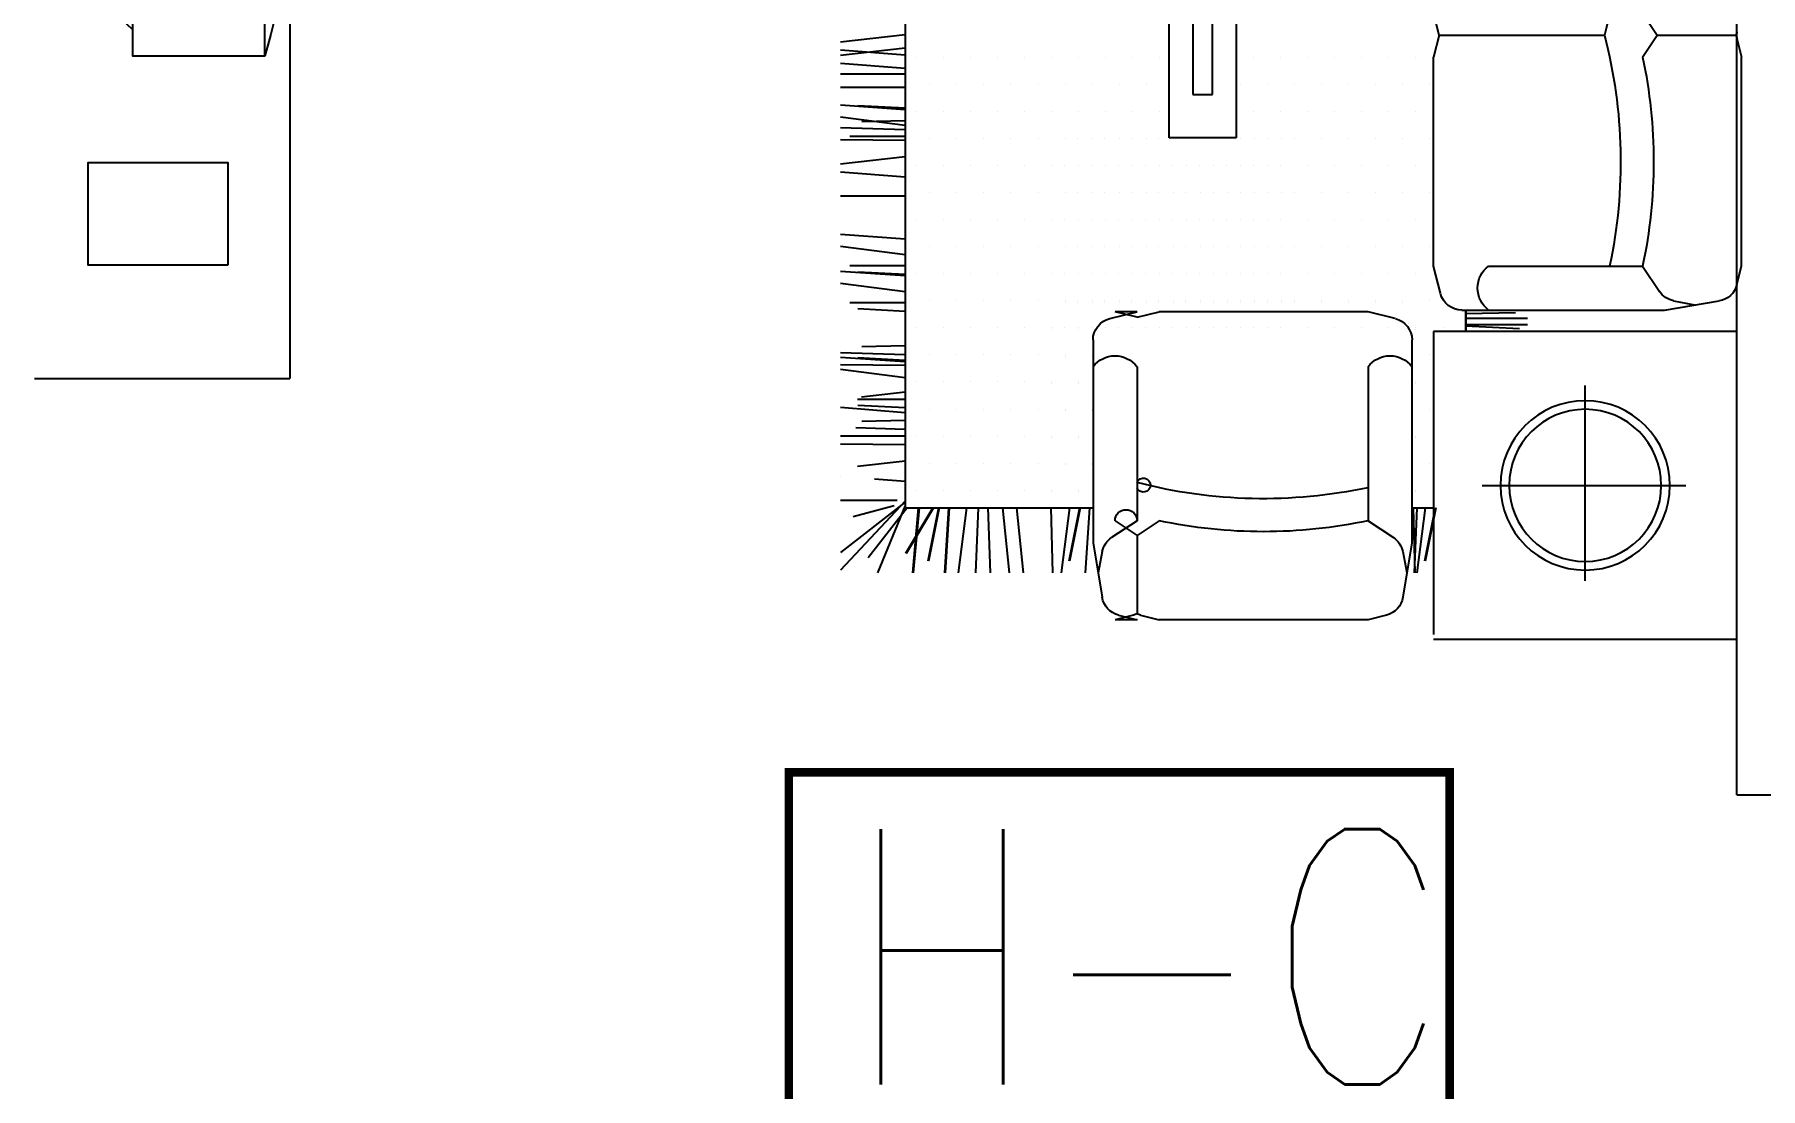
# Model space of a CAD drawing. Extents: x -355483 to -326583, y -641147 to -611949.
# Drawn here: x -348683 to -344627, y -617839 to -615362 of the extents above; entities that cross this region are included whole.
import ezdxf

# ---------------------------------------------------------------- set-up
doc = ezdxf.new("R2010")
doc.units = 0
doc.header["$LTSCALE"] = 1000
doc.header["$MEASUREMENT"] = 0
doc.layers.get('0').update_dxf_attribs({"linetype": 'CONTINUOUS'})
for name, color, linetype in [('JG', 8, 'CONTINUOUS'), ('JIAJU', 252, 'CONTINUOUS'), ('PL', 8, 'CONTINUOUS'), ('PUB_DIM', 3, 'CONTINUOUS'), ('PUB_TEXT', 7, 'CONTINUOUS'), ('WALL', 2, 'CONTINUOUS')]:
    doc.layers.add(name, color=color, linetype=linetype)
doc.layers.get('PUB_DIM').off()
doc.styles.add('_HZTXT', font='txt.shx', dxfattribs={"width": 0.8, "bigfont": 'hztxt.shx'})
doc.styles.add('DIM_FONT', font='ROMAND.shx', dxfattribs={"width": 0.7})

# ---------------------------------------------------------------- blocks, each defined once
blk = doc.blocks.new('A$C651D3A54')
at = {"layer": 'JG'}
for p, q in [((2029.2, 1965.2), (2046.4, 2117.8)), ((2060.3, 1965.2), (2077.5, 2117.8)), ((2077.3, 1965.2), (2065.3, 2117.8)), ((2108.4, 1965.2), (2096.3, 2117.8)), ((2121.7, 1965.2), (2121.7, 2117.8)), ((2152.8, 1965.2), (2152.8, 2117.8)), ((2205.3, 1965.2), (2194.7, 2117.8)), ((2242.5, 1965.2), (2223, 2117.8)), ((2252.9, 1965.2), (2247.9, 2117.8)), ((2278, 1965.2), (2276.3, 2117.8)), ((2315.8, 1965.2), (2333, 2117.8)), ((2363.9, 1965.2), (2351.8, 2117.8)), ((2408.3, 1965.2), (2408.3, 2117.8)), ((2509.3, 1965.2), (2498.7, 2117.8)), ((2546.5, 1965.2), (2527, 2117.8)), ((2596.1, 1965.2), (2585.5, 2117.8)), ((2633.4, 1965.2), (2613.8, 2117.8)), ((2781.7, 1965.2), (2776.7, 2117.8)), ((2798.2, 1965.2), (2787.5, 2117.8)), ((2806.9, 1965.2), (2805.1, 2117.8)), ((2835.4, 1965.2), (2815.9, 2117.8)), ((2917.4, 1965.2), (2905.4, 2117.8)), ((2972.8, 1965.2), (2972.8, 2117.8)), ((2993.4, 1965.2), (2991.6, 2117.8)), ((3067.2, 2117.8), (3067.2, 2117.8)), ((3123.6, 1984.7), (3123.6, 2117.8)), ((3125.1, 1965.2), (3287.9, 2117.8)), ((3128, 1965.2), (3246.2, 2117.8)), ((2202, 1965.2), (2196, 2076.7)), ((2268.6, 1965.2), (2268.6, 2095.7)), ((2572.6, 1965.2), (2572.6, 2095.7)), ((2592.8, 1965.2), (2586.8, 2076.7)), ((2659.4, 1965.2), (2659.4, 2095.7)), ((2679.6, 1965.2), (2673.7, 2076.7)), ((2794.8, 1965.2), (2788.8, 2076.7)), ((2886.1, 1965.2), (2886.1, 2077.2)), ((2906.3, 1965.2), (2900.4, 2076.7)), ((2957.3, 1965.2), (2953.4, 2081.4)), ((3031.1, 1965.2), (3043.8, 2077.2)), ((3136.5, 1991.7), (3162.1, 2087.7)), ((2231.6, 1965.2), (2233.9, 2067.2)), ((2760.4, 1965.2), (2762.8, 2067.2)), ((2869.3, 1965.2), (2881, 2068.4)), ((2935.9, 1965.2), (2938.3, 2067.2)), ((3079.2, 1965.2), (3073.5, 2037.5)), ((3136, 1965.2), (3293.6, 2030.6)), ((3141, 1960.9), (3258.9, 2052.5)), ((3141, 1900.9), (3248.4, 1964.5)), ((3141, 1899.3), (3248.4, 1962.8)), ((3141, 1934.6), (3293.6, 1948.6)), ((3141, 1932.9), (3293.6, 1947)), ((2082, 1939.5), (2082, 1939.5)), ((2145.6, 1907.7), (2145.6, 1907.7)), ((2209.2, 1939.5), (2209.2, 1939.5)), ((2272.8, 1907.7), (2272.8, 1907.7)), ((2336.4, 1939.5), (2336.4, 1939.5)), ((2400, 1907.7), (2400, 1907.7)), ((2463.6, 1939.5), (2463.6, 1939.5)), ((2527.2, 1907.7), (2527.2, 1907.7)), ((2590.8, 1939.5), (2590.8, 1939.5)), ((2654.4, 1907.7), (2654.4, 1907.7)), ((2718, 1939.5), (2718, 1939.5)), ((2781.6, 1907.7), (2781.6, 1907.7)), ((2845.2, 1939.5), (2845.2, 1939.5)), ((2908.8, 1907.7), (2908.8, 1907.7)), ((2972.4, 1939.5), (2972.4, 1939.5)), ((3036, 1907.7), (3036, 1907.7)), ((3099.6, 1939.5), (3099.6, 1939.5)), ((3141, 1887.3), (3266.4, 1911.9)), ((3141, 1885.7), (3266.4, 1910.3)), ((2082, 1875.9), (2082, 1875.9)), ((2209.2, 1875.9), (2209.2, 1875.9)), ((2336.4, 1875.9), (2336.4, 1875.9)), ((2463.6, 1875.9), (2463.6, 1875.9)), ((2590.8, 1875.9), (2590.8, 1875.9)), ((2718, 1875.9), (2718, 1875.9)), ((2845.2, 1875.9), (2845.2, 1875.9)), ((2972.4, 1875.9), (2972.4, 1875.9)), ((3099.6, 1875.9), (3099.6, 1875.9)), ((3141, 1863.6), (3293.6, 1873.4)), ((3141, 1862), (3293.6, 1871.7)), ((2145.6, 1844.1), (2145.6, 1844.1)), ((2272.8, 1844.1), (2272.8, 1844.1)), ((2400, 1844.1), (2400, 1844.1)), ((2527.2, 1844.1), (2527.2, 1844.1)), ((2654.4, 1844.1), (2654.4, 1844.1)), ((2781.6, 1844.1), (2781.6, 1844.1)), ((2908.8, 1844.1), (2908.8, 1844.1)), ((3036, 1844.1), (3036, 1844.1)), ((3141, 1821.4), (3293.6, 1840.8)), ((2082, 1812.3), (2082, 1812.3)), ((2209.2, 1812.3), (2209.2, 1812.3)), ((2336.4, 1812.3), (2336.4, 1812.3)), ((2463.6, 1812.3), (2463.6, 1812.3)), ((2590.8, 1812.3), (2590.8, 1812.3)), ((2718, 1812.3), (2718, 1812.3)), ((2845.2, 1812.3), (2845.2, 1812.3)), ((2972.4, 1812.3), (2972.4, 1812.3)), ((3099.6, 1812.3), (3099.6, 1812.3)), ((3141, 1794.3), (3293.6, 1800.6)), ((2082, 1748.7), (2082, 1748.7)), ((2145.6, 1780.5), (2145.6, 1780.5)), ((2209.2, 1748.7), (2209.2, 1748.7)), ((2272.8, 1780.5), (2272.8, 1780.5)), ((2336.4, 1748.7), (2336.4, 1748.7)), ((2400, 1780.5), (2400, 1780.5)), ((2463.6, 1748.7), (2463.6, 1748.7)), ((2527.2, 1780.5), (2527.2, 1780.5)), ((2590.8, 1748.7), (2590.8, 1748.7)), ((2654.4, 1780.5), (2654.4, 1780.5)), ((2718, 1748.7), (2718, 1748.7)), ((2781.6, 1780.5), (2781.6, 1780.5)), ((2845.2, 1748.7), (2845.2, 1748.7)), ((2908.8, 1780.5), (2908.8, 1780.5)), ((2972.4, 1748.7), (2972.4, 1748.7)), ((3036, 1780.5), (3036, 1780.5)), ((3099.6, 1748.7), (3099.6, 1748.7)), ((3141, 1771.6), (3293.6, 1765.9)), ((2145.6, 1716.9), (2145.6, 1716.9)), ((2272.8, 1716.9), (2272.8, 1716.9)), ((2400, 1716.9), (2400, 1716.9)), ((2527.2, 1716.9), (2527.2, 1716.9)), ((2654.4, 1716.9), (2654.4, 1716.9)), ((2781.6, 1716.9), (2781.6, 1716.9)), ((2908.8, 1716.9), (2908.8, 1716.9)), ((3036, 1716.9), (3036, 1716.9)), ((3141, 1736.9), (3293.6, 1721.3)), ((3141, 1703.6), (3293.6, 1688.6)), ((2082, 1685.1), (2082, 1685.1)), ((2209.2, 1685.1), (2209.2, 1685.1)), ((2336.4, 1685.1), (2336.4, 1685.1)), ((2463.6, 1685.1), (2463.6, 1685.1)), ((2590.8, 1685.1), (2590.8, 1685.1)), ((2718, 1685.1), (2718, 1685.1)), ((2845.2, 1685.1), (2845.2, 1685.1)), ((2972.4, 1685.1), (2972.4, 1685.1)), ((3099.6, 1685.1), (3099.6, 1685.1)), ((2145.6, 1653.3), (2145.6, 1653.3)), ((2272.8, 1653.3), (2272.8, 1653.3)), ((2400, 1653.3), (2400, 1653.3)), ((2527.2, 1653.3), (2527.2, 1653.3)), ((2654.4, 1653.3), (2654.4, 1653.3)), ((2781.6, 1653.3), (2781.6, 1653.3)), ((2908.8, 1653.3), (2908.8, 1653.3)), ((3036, 1653.3), (3036, 1653.3)), ((3141, 1623.1), (3293.6, 1619.5)), ((3141, 1623.1), (3293.6, 1619.5)), ((2082, 1621.5), (2082, 1621.5)), ((2145.6, 1589.7), (2145.6, 1589.7)), ((2209.2, 1621.5), (2209.2, 1621.5)), ((2272.8, 1589.7), (2272.8, 1589.7)), ((2336.4, 1621.5), (2336.4, 1621.5)), ((2336.4, 1591.9), (2336.4, 1591.9)), ((2400, 1589.7), (2400, 1589.7)), ((2463.6, 1621.5), (2463.6, 1621.5)), ((2463.6, 1591.9), (2463.6, 1591.9)), ((2527.2, 1589.7), (2527.2, 1589.7)), ((2590.8, 1621.5), (2590.8, 1621.5)), ((2590.8, 1591.9), (2590.8, 1591.9)), ((2654.4, 1589.7), (2654.4, 1589.7)), ((2657.4, 1589.7), (2657.4, 1589.7)), ((2718, 1621.5), (2718, 1621.5)), ((2718, 1591.9), (2718, 1591.9)), ((2721, 1621.5), (2721, 1621.5)), ((2781.6, 1589.7), (2781.6, 1589.7)), ((2784.6, 1589.7), (2784.6, 1589.7)), ((2845.2, 1621.5), (2845.2, 1621.5)), ((2848.2, 1621.5), (2848.2, 1621.5)), ((2908.8, 1589.7), (2908.8, 1589.7)), ((2911.8, 1589.7), (2911.8, 1589.7)), ((2972.4, 1621.5), (2972.4, 1621.5)), ((2975.4, 1621.5), (2975.4, 1621.5)), ((3036, 1589.7), (3036, 1589.7)), ((3039, 1589.7), (3039, 1589.7)), ((3099.6, 1621.5), (3099.6, 1621.5)), ((3102.6, 1621.5), (3102.6, 1621.5)), ((3141, 1579.3), (3293.6, 1598.6)), ((3141, 1579.3), (3293.6, 1598.6)), ((2082, 1557.9), (2082, 1557.9)), ((2209.2, 1557.9), (2209.2, 1557.9)), ((2272.8, 1560.1), (2272.8, 1560.1)), ((2336.4, 1557.9), (2336.4, 1557.9)), ((2400, 1560.1), (2400, 1560.1)), ((2463.6, 1557.9), (2463.6, 1557.9)), ((2527.2, 1560.1), (2527.2, 1560.1)), ((2590.8, 1557.9), (2590.8, 1557.9)), ((2654.4, 1560.1), (2654.4, 1560.1)), ((2657.4, 1560.1), (2657.4, 1560.1)), ((2718, 1557.9), (2718, 1557.9)), ((2721, 1557.9), (2721, 1557.9)), ((2845.2, 1557.9), (2845.2, 1557.9)), ((2848.2, 1557.9), (2848.2, 1557.9)), ((2972.4, 1557.9), (2972.4, 1557.9)), ((2975.4, 1557.9), (2975.4, 1557.9)), ((3099.6, 1557.9), (3099.6, 1557.9)), ((3102.6, 1557.9), (3102.6, 1557.9)), ((3141, 1556.2), (3266.4, 1580.8)), ((3141, 1554.6), (3266.4, 1579.2)), ((3141, 1532.5), (3293.6, 1542.3)), ((2145.6, 1526.1), (2145.6, 1526.1)), ((2272.8, 1526.1), (2272.8, 1526.1)), ((2336.4, 1528.3), (2336.4, 1528.3)), ((2400, 1526.1), (2400, 1526.1)), ((2463.6, 1528.3), (2463.6, 1528.3)), ((2527.2, 1526.1), (2527.2, 1526.1)), ((2590.8, 1528.3), (2590.8, 1528.3)), ((2654.4, 1526.1), (2654.4, 1526.1)), ((2657.4, 1526.1), (2657.4, 1526.1)), ((2718, 1528.3), (2718, 1528.3)), ((2746.5, 1524.1), (3223, 1524.1)), ((2781.6, 1526.1), (2781.6, 1526.1)), ((2784.6, 1526.1), (2784.6, 1526.1)), ((2908.8, 1526.1), (2908.8, 1526.1)), ((2911.8, 1526.1), (2911.8, 1526.1)), ((3036, 1526.1), (3036, 1526.1)), ((3039, 1526.1), (3039, 1526.1)), ((3223, 1524.1), (3351.4, 1502.7)), ((3244, 1502.4), (3293.5, 1512.3)), ((2082, 1494.3), (2082, 1494.3)), ((2145.6, 1462.5), (2145.6, 1462.5)), ((2209.2, 1494.3), (2209.2, 1494.3)), ((2272.8, 1496.5), (2272.8, 1496.5)), ((2272.8, 1462.5), (2272.8, 1462.5)), ((2336.4, 1494.3), (2336.4, 1494.3)), ((2336.4, 1464.7), (2336.4, 1464.7)), ((2400, 1496.5), (2400, 1496.5)), ((2400, 1462.5), (2400, 1462.5)), ((2463.6, 1494.3), (2463.6, 1494.3)), ((2463.6, 1464.7), (2463.6, 1464.7)), ((2527.2, 1496.5), (2527.2, 1496.5)), ((2527.2, 1462.5), (2527.2, 1462.5)), ((2590.8, 1494.3), (2590.8, 1494.3)), ((2590.8, 1464.7), (2590.8, 1464.7)), ((2654.4, 1496.5), (2654.4, 1496.5)), ((2654.4, 1462.5), (2654.4, 1462.5)), ((2657.4, 1496.5), (2657.4, 1496.5)), ((2657.4, 1462.5), (2657.4, 1462.5)), ((2696.3, 1484.9), (2680.3, 1420.7)), ((2680.3, 1420.7), (2680.3, 1472.4)), ((2693.2, 1420.7), (2680.3, 1472.4)), ((2718, 1494.3), (2718, 1494.3)), ((2718, 1464.7), (2718, 1464.7)), ((3171.3, 1420.7), (3211.2, 1480.4)), ((3171.3, 1472.4), (3205.8, 1420.7)), ((3393.1, 1428.9), (3404, 1472.4)), ((3393.1, 1464.2), (3404, 1420.7)), ((3404, 1420.7), (3404, 1472.4)), ((2082, 1430.7), (2082, 1430.7)), ((2209.2, 1430.7), (2209.2, 1430.7)), ((2272.8, 1432.9), (2272.8, 1432.9)), ((2336.4, 1430.7), (2336.4, 1430.7)), ((2400, 1432.9), (2400, 1432.9)), ((2463.6, 1430.7), (2463.6, 1430.7)), ((2527.2, 1432.9), (2527.2, 1432.9)), ((2590.8, 1430.7), (2590.8, 1430.7)), ((2654.4, 1432.9), (2654.4, 1432.9)), ((2657.4, 1432.9), (2657.4, 1432.9)), ((2693.2, 1420.7), (2680.3, 1369)), ((2718, 1430.7), (2718, 1430.7)), ((2809.5, 1420.7), (3171.3, 1420.7)), ((3171.3, 1369), (3205.8, 1420.7)), ((3205.8, 1420.7), (3390.3, 1420.7)), ((2145.6, 1398.9), (2145.6, 1398.9)), ((2272.8, 1398.9), (2272.8, 1398.9)), ((2336.4, 1401.1), (2336.4, 1401.1)), ((2400, 1398.9), (2400, 1398.9)), ((2463.6, 1401.1), (2463.6, 1401.1)), ((2527.2, 1398.9), (2527.2, 1398.9)), ((2590.8, 1401.1), (2590.8, 1401.1)), ((2654.4, 1398.9), (2654.4, 1398.9)), ((2657.4, 1398.9), (2657.4, 1398.9)), ((2718, 1401.1), (2718, 1401.1)), ((3393.1, 1412.5), (3404, 1369)), ((2271, 1344.9), (1158.2, 1344.9)), ((2082, 1367.1), (2082, 1367.1)), ((2209.2, 1367.1), (2209.2, 1367.1)), ((2271, 1187.6), (2271, 1344.9)), ((2272.8, 1369.3), (2272.8, 1369.3)), ((2336.4, 1367.1), (2336.4, 1367.1)), ((2400, 1369.3), (2400, 1369.3)), ((2463.6, 1367.1), (2463.6, 1367.1)), ((2527.2, 1369.3), (2527.2, 1369.3)), ((2590.8, 1367.1), (2590.8, 1367.1)), ((2654.4, 1369.3), (2654.4, 1369.3)), ((2657.4, 1369.3), (2657.4, 1369.3)), ((2680.3, 877.9), (2680.3, 1369)), ((2718, 1367.1), (2718, 1367.1)), ((3404, 877.9), (3404, 1369)), ((2272.8, 1335.3), (2272.8, 1335.3)), ((2272.8, 1305.7), (2272.8, 1305.7)), ((2336.4, 1337.5), (2336.4, 1337.5)), ((2336.4, 1303.5), (2336.4, 1303.5)), ((2400, 1335.3), (2400, 1335.3)), ((2400, 1305.7), (2400, 1305.7)), ((2463.6, 1337.5), (2463.6, 1337.5)), ((2463.6, 1303.5), (2463.6, 1303.5)), ((2527.2, 1335.3), (2527.2, 1335.3)), ((2527.2, 1305.7), (2527.2, 1305.7)), ((2590.8, 1337.5), (2590.8, 1337.5)), ((2590.8, 1303.5), (2590.8, 1303.5)), ((2654.4, 1335.3), (2654.4, 1335.3)), ((2654.4, 1305.7), (2654.4, 1305.7)), ((2657.4, 1335.3), (2657.4, 1335.3)), ((2657.4, 1305.7), (2657.4, 1305.7)), ((2718, 1337.5), (2718, 1337.5)), ((2718, 1303.5), (2718, 1303.5)), ((1260, 1289.4), (2169.3, 1289.4)), ((2169.3, 1289.4), (2169.3, 1243.1)), ((2272.8, 1271.7), (2272.8, 1271.7)), ((2336.4, 1273.9), (2336.4, 1273.9)), ((2400, 1271.7), (2400, 1271.7)), ((2463.6, 1273.9), (2463.6, 1273.9)), ((2527.2, 1271.7), (2527.2, 1271.7)), ((2590.8, 1273.9), (2590.8, 1273.9)), ((2654.4, 1271.7), (2654.4, 1271.7)), ((2657.4, 1271.7), (2657.4, 1271.7)), ((2718, 1273.9), (2718, 1273.9)), ((2169.3, 1243.1), (1260, 1243.1)), ((2272.8, 1242.1), (2272.8, 1242.1)), ((2336.4, 1239.9), (2336.4, 1239.9)), ((2400, 1242.1), (2400, 1242.1)), ((2463.6, 1239.9), (2463.6, 1239.9)), ((2527.2, 1242.1), (2527.2, 1242.1)), ((2590.8, 1239.9), (2590.8, 1239.9)), ((2654.4, 1242.1), (2654.4, 1242.1)), ((2657.4, 1242.1), (2657.4, 1242.1)), ((2718, 1239.9), (2718, 1239.9)), ((1158.2, 1187.6), (2271, 1187.6)), ((2145.6, 1178.5), (2145.6, 1178.5)), ((2272.8, 1208.1), (2272.8, 1208.1)), ((2272.8, 1178.5), (2272.8, 1178.5)), ((2336.4, 1210.3), (2336.4, 1210.3)), ((2336.4, 1176.4), (2336.4, 1176.4)), ((2400, 1208.1), (2400, 1208.1)), ((2400, 1178.5), (2400, 1178.5)), ((2463.6, 1210.3), (2463.6, 1210.3)), ((2463.6, 1176.4), (2463.6, 1176.4)), ((2527.2, 1208.1), (2527.2, 1208.1)), ((2527.2, 1178.5), (2527.2, 1178.5)), ((2590.8, 1210.3), (2590.8, 1210.3)), ((2590.8, 1176.4), (2590.8, 1176.4)), ((2654.4, 1208.1), (2654.4, 1208.1)), ((2654.4, 1178.5), (2654.4, 1178.5)), ((2657.4, 1208.1), (2657.4, 1208.1)), ((2657.4, 1178.5), (2657.4, 1178.5)), ((2718, 1210.3), (2718, 1210.3)), ((2718, 1176.4), (2718, 1176.4)), ((2082, 1146.7), (2082, 1146.7)), ((2209.2, 1146.7), (2209.2, 1146.7)), ((2272.8, 1144.6), (2272.8, 1144.6)), ((2336.4, 1146.7), (2336.4, 1146.7)), ((2400, 1144.6), (2400, 1144.6)), ((2463.6, 1146.7), (2463.6, 1146.7)), ((2527.2, 1144.6), (2527.2, 1144.6)), ((2590.8, 1146.7), (2590.8, 1146.7)), ((2654.4, 1144.6), (2654.4, 1144.6)), ((2657.4, 1144.6), (2657.4, 1144.6)), ((2718, 1146.7), (2718, 1146.7)), ((2145.6, 1114.9), (2145.6, 1114.9)), ((2272.8, 1114.9), (2272.8, 1114.9)), ((2336.4, 1112.8), (2336.4, 1112.8)), ((2400, 1114.9), (2400, 1114.9)), ((2463.6, 1112.8), (2463.6, 1112.8)), ((2527.2, 1114.9), (2527.2, 1114.9)), ((2590.8, 1112.8), (2590.8, 1112.8)), ((2654.4, 1114.9), (2654.4, 1114.9)), ((2657.4, 1114.9), (2657.4, 1114.9)), ((2718, 1112.8), (2718, 1112.8)), ((2082, 1083.1), (2082, 1083.1)), ((2209.2, 1083.1), (2209.2, 1083.1)), ((2272.8, 1081), (2272.8, 1081)), ((2336.4, 1083.1), (2336.4, 1083.1)), ((2400, 1081), (2400, 1081)), ((2463.6, 1083.1), (2463.6, 1083.1)), ((2527.2, 1081), (2527.2, 1081)), ((2590.8, 1083.1), (2590.8, 1083.1)), ((2654.4, 1081), (2654.4, 1081)), ((2657.4, 1081), (2657.4, 1081)), ((2718, 1083.1), (2718, 1083.1)), ((2082, 1019.5), (2082, 1019.5)), ((2145.6, 1051.3), (2145.6, 1051.3)), ((2209.2, 1019.5), (2209.2, 1019.5)), ((2272.8, 1051.3), (2272.8, 1051.3)), ((2336.4, 1019.5), (2336.4, 1019.5)), ((2400, 1051.3), (2400, 1051.3)), ((2463.6, 1019.5), (2463.6, 1019.5)), ((2527.2, 1051.3), (2527.2, 1051.3)), ((2590.8, 1019.5), (2590.8, 1019.5)), ((2654.4, 1051.3), (2654.4, 1051.3)), ((2657.4, 1051.3), (2657.4, 1051.3)), ((2718, 1019.5), (2718, 1019.5)), ((2145.6, 987.7), (2145.6, 987.7)), ((2272.8, 987.7), (2272.8, 987.7)), ((2400, 987.7), (2400, 987.7)), ((2527.2, 987.7), (2527.2, 987.7)), ((2654.4, 987.7), (2654.4, 987.7)), ((2657.4, 987.7), (2657.4, 987.7)), ((2082, 956), (2082, 956)), ((2209.2, 956), (2209.2, 956)), ((2336.4, 956), (2336.4, 956)), ((2463.6, 956), (2463.6, 956)), ((2590.8, 956), (2590.8, 956)), ((2718, 956), (2718, 956)), ((2082, 892.4), (2082, 892.4)), ((2145.6, 924.2), (2145.6, 924.2)), ((2209.2, 892.4), (2209.2, 892.4)), ((2272.8, 924.2), (2272.8, 924.2)), ((2336.4, 892.4), (2336.4, 892.4)), ((2400, 924.2), (2400, 924.2)), ((2463.6, 892.4), (2463.6, 892.4)), ((2527.2, 924.2), (2527.2, 924.2)), ((2590.8, 892.4), (2590.8, 892.4)), ((2654.4, 924.2), (2654.4, 924.2)), ((2657.4, 924.2), (2657.4, 924.2)), ((2718, 892.4), (2718, 892.4)), ((2145.6, 860.6), (2145.6, 860.6)), ((2272.8, 860.6), (2272.8, 860.6)), ((2400, 860.6), (2400, 860.6)), ((2527.2, 860.6), (2527.2, 860.6)), ((2654.4, 860.6), (2654.4, 860.6)), ((2657.4, 860.6), (2657.4, 860.6)), ((2696.3, 813.7), (2680.3, 877.9)), ((2809.5, 877.9), (3171.3, 877.9)), ((3171.3, 877.9), (3211.2, 818.2)), ((3393.1, 834.4), (3404, 877.9)), ((2082, 828.8), (2082, 828.8)), ((2209.2, 828.8), (2209.2, 828.8)), ((2336.4, 828.8), (2336.4, 828.8)), ((2463.6, 828.8), (2463.6, 828.8)), ((2590.8, 828.8), (2590.8, 828.8)), ((2718, 828.8), (2718, 828.8)), ((2145.6, 797), (2145.6, 797)), ((2272.8, 797), (2272.8, 797)), ((2400, 797), (2400, 797)), ((2527.2, 797), (2527.2, 797)), ((2654.4, 797), (2654.4, 797)), ((2657.4, 797), (2657.4, 797)), ((2746.5, 774.6), (3223, 774.6)), ((3141, 771.6), (3293.6, 768)), ((3223, 774.6), (3351.4, 796)), ((3244, 796.2), (3293.5, 786.3)), ((2082, 765.2), (2082, 765.2)), ((2145.6, 733.4), (2145.6, 733.4)), ((2209.2, 765.2), (2209.2, 765.2)), ((2272.8, 733.4), (2272.8, 733.4)), ((2336.4, 765.2), (2336.4, 765.2)), ((2400, 733.4), (2400, 733.4)), ((2463.6, 765.2), (2463.6, 765.2)), ((2527.2, 733.4), (2527.2, 733.4)), ((2590.8, 765.2), (2590.8, 765.2)), ((2654.4, 733.4), (2654.4, 733.4)), ((2718, 765.2), (2718, 765.2)), ((2721, 765.2), (2721, 765.2)), ((2781.6, 733.4), (2781.6, 733.4)), ((2845.2, 765.2), (2845.2, 765.2)), ((2848.2, 765.2), (2848.2, 765.2)), ((2908.8, 733.4), (2908.8, 733.4)), ((2972.4, 765.2), (2972.4, 765.2)), ((2975.4, 765.2), (2975.4, 765.2)), ((3036, 733.4), (3036, 733.4)), ((3099.6, 765.2), (3099.6, 765.2)), ((3102.6, 765.2), (3102.6, 765.2)), ((3141, 762.9), (3293.6, 769.3)), ((3141, 743.5), (3293.6, 762.8)), ((3141, 720.4), (3266.4, 745)), ((3141, 718.8), (3266.4, 743.4)), ((2030, 710.8), (1978.3, 723.7)), ((2030, 710.8), (2081.6, 723.7)), ((2030, 710.8), (2030, 322.4)), ((2572.7, 723.7), (2081.6, 723.7)), ((2636.9, 707.6), (2572.7, 723.7)), ((2718, 701.6), (2718, 701.6)), ((2727, 723.7), (3439.2, 723.7)), ((2727, 11.4), (2727, 723.7)), ((3449.7, 723.7), (3449.7, 11.4)), ((2676.1, 657.5), (2676.1, 180.9)), ((2684.6, 648.5), (2681.9, 531.7)), ((2695.6, 648.5), (2695.6, 503.2)), ((2710, 648.5), (2710, 503.2)), ((2713, 648.5), (2719.8, 522.2)), ((3088.3, 610), (3088.3, 130.7)), ((2572.7, 594.4), (2572.7, 232.6)), ((3313, 367.5), (2853.2, 367.5)), ((1978.3, 232.6), (2030, 198.1)), ((2081.6, 232.6), (2030, 198.1)), ((2572.7, 232.6), (2632.4, 192.8)), ((2030, 198.1), (2030, 13.7)), ((2676.1, 180.9), (2654.7, 52.5)), ((2654.4, 159.9), (2664.3, 110.4)), ((2038.1, 10.9), (2081.6, 0)), ((2616.2, 10.9), (2572.7, 0)), ((3449.7, 11.4), (2727, 11.4)), ((2572.7, 0), (2081.6, 0))]:
    blk.add_line(p, q, dxfattribs=at)
for points in [[(263, 1524.1), (263, 1965.2), (3141, 1965.2), (3141, 1524.1)], [(3141, 774.6), (3141, 723.7)], [(2676.1, 648.5), (2727, 648.5)], [(2727, 647.4), (2676.1, 647.4)]]:
    blk.add_lwpolyline(points, dxfattribs=at)
for radius in [199.1, 178.8]:
    blk.add_circle((3088.3, 367.5), radius, dxfattribs=at)
for centre, radius, start, end in [((2746.5, 1472.4), 51.7, 90, 165.9638), ((2848.3, 1472.4), 64.6, 126.8699, 233.1301), ((3254.2, 1451.7), 51.7, 101.3099, 146.3099), ((3342.9, 1451.7), 51.7, 14.0362, 80.5377), ((3171.3, 1446.5), 25.8, 90, 270), ((3087.7, 1405.5), 16.4, 111.8537, 68.1463), ((1940.4, 1123.5), 1179.2, 347.982, 14.5991), ((3342.9, 1441.4), 51.7, 336.4002, 345.9638), ((3342.9, 1400), 51.7, 14.0362, 23.5998), ((2018, 1123.5), 1179.2, 347.982, 12.018), ((2848.3, 826.2), 64.6, 126.8699, 233.1301), ((2746.5, 826.2), 51.7, 194.0362, 270), ((3254.2, 846.9), 51.7, 213.6901, 258.6901), ((3342.9, 846.9), 51.7, 279.4623, 345.9638), ((2624.4, 657.5), 51.7, 0, 75.9638), ((2624.4, 555.7), 64.6, 36.8699, 143.1301), ((1732.7, 1463.5), 1179.2, 255.4009, 284.5991), ((2327.2, 1463.5), 1179.2, 255.4009, 282.018), ((2327.2, 1386), 1179.2, 257.982, 282.018), ((2603.8, 149.8), 51.7, 11.3099, 56.3099), ((2603.7, 61), 51.7, 284.0362, 350.5377), ((2009.3, 61), 51.7, 284.0362, 293.5998), ((2050.6, 61), 51.7, 246.4002, 255.9638)]:
    blk.add_arc(centre, radius, start, end, dxfattribs=at)
blk = doc.blocks.new('U_B6PVR')
at = {"layer": 'PL'}
for p, q in [((0, 2273), (600, 2273)), ((600, 0), (600, 2273)), ((230.1, 1452.6), (35.2, 1268.2)), ((35.2, 935.6), (35.2, 1268.2)), ((230.1, 751.3), (35.2, 935.6)), ((0, 0), (600, 0))]:
    blk.add_line(p, q, dxfattribs=at)
for points in [[(454.9, 2005.9), (454.9, 1765.9), (124.9, 1765.9), (124.9, 2005.9)], [(541.5, 694.8), (230.1, 694.8), (230.1, 1513.9), (541.5, 1513.9)], [(454.9, 259.1), (454.9, 499.1), (124.9, 499.1), (124.9, 259.1)]]:
    blk.add_lwpolyline(points, close=True, dxfattribs=at)
blk.add_arc((-851.6, 1104.4), 1452, 343.6171, 16.3829, dxfattribs=at)
at = {"color": 5, "style": 'DIM_FONT', "width": 0.8, "flags": 9}
for tag in ['YSIZE', 'XSIZE']:
    blk.add_attdef(tag, (0, 0), '', height=0.5, dxfattribs=at)
blk = doc.blocks.new('_C19XRJ')
at = {"layer": 'JIAJU', "rotation": 180}
blk.add_blockref('U_B6PVR', (600, 0), dxfattribs=at)
at = {"style": 'DIM_FONT', "width": 0.8, "flags": 9}
for tag in ['YSIZE', 'XSIZE']:
    blk.add_attdef(tag, (0, 0), '', height=0.5, dxfattribs=at)

msp = doc.modelspace()

# ---------------------------------------------------------------- linework, layer by layer
at = {"layer": 'PUB_TEXT', "const_width": 20}
msp.add_lwpolyline([(-346910.7, -617096), (-345358, -617096), (-345358, -617947.3), (-346910.7, -617947.3)], close=True, dxfattribs=at)
at = {"layer": 'WALL'}
for q in [(-344683.1, -614849), (-344483.1, -617149)]:
    msp.add_line((-344683.1, -617149), q, dxfattribs=at)

# ---------------------------------------------------------------- block references
at = {"layer": 'JG', "xscale": -1}
msp.add_blockref('_C19XRJ', (-348083.2, -613897.7), dxfattribs=at)
at = {"layer": 'PUB_DIM', "xscale": -1, "rotation": 90}
msp.add_blockref('A$C651D3A54', (-344671.8, -613333.3), dxfattribs=at)

# ---------------------------------------------------------------- texts
at = {"layer": 'PUB_TEXT', "style": '_HZTXT', "width": 0.8}
msp.add_text('H-C', height=600, dxfattribs=at).set_placement((-346777.1, -617829.5))

doc.saveas('drawing.dxf')
